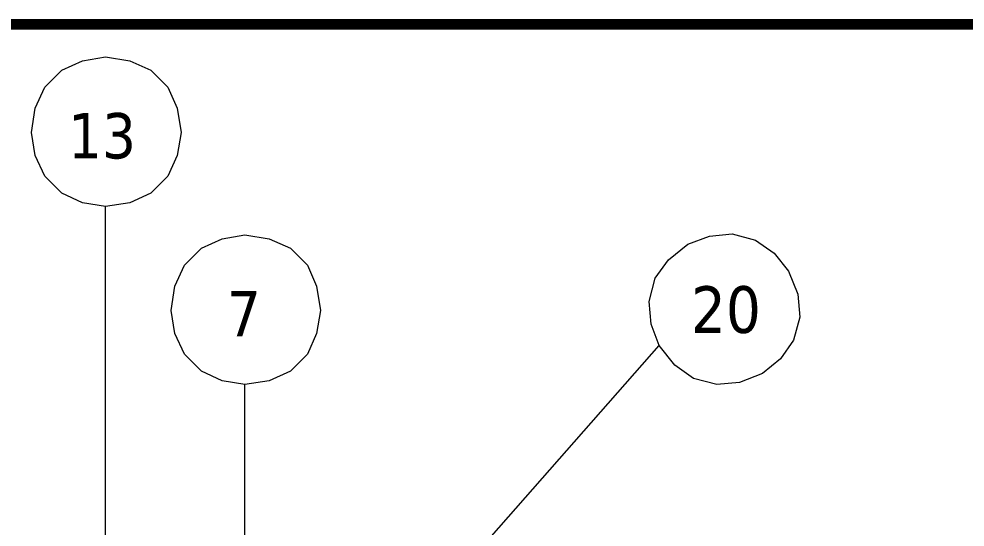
# Model space of a CAD drawing. Header units: millimetres. Extents: x 183355 to 194386, y -190559 to -183233.
# Drawn here: x 186423 to 187195, y -183890 to -183475 of the extents above; entities that cross this region are included whole.
import ezdxf

# ---------------------------------------------------------------- set-up
doc = ezdxf.new("R2010")
doc.units = ezdxf.units.MM
doc.header["$LTSCALE"] = 13
doc.layers.add('1', color=4, linetype='Continuous')
doc.layers.add('铁心', color=3, linetype='Continuous', lineweight=0)
doc.styles.add('Tahoma$001', font='tahoma.ttf', dxfattribs={"height": 2.159784})
doc.styles.add('Tahoma_txtstyle_38.05_0_0', font='tahoma.ttf')

msp = doc.modelspace()

# ---------------------------------------------------------------- linework, layer by layer
at = {"layer": '1', "const_width": 8.634}
msp.add_lwpolyline([(183995.863, -190287.936), (193468.183, -190287.936), (193468.183, -183479.706), (183995.863, -183479.706), (183995.863, -190287.936)], dxfattribs=at)
at = {"layer": '铁心'}
for points in [[(186433.363, -183568.011), (186436.375, -183548.133), (186444.206, -183530.965), (186458.061, -183517.111), (186474.927, -183509.581), (186493.601, -183506.268), (186513.479, -183509.581), (186530.647, -183517.111), (186544.502, -183530.965), (186552.031, -183548.133), (186555.344, -183568.011), (186552.031, -183586.685), (186544.502, -183603.552), (186530.647, -183617.406), (186513.479, -183625.237), (186493.601, -183628.249), (186474.927, -183625.237), (186458.061, -183617.406), (186444.206, -183603.552), (186436.375, -183586.685)], [(186547.131, -183713.089), (186550.143, -183693.21), (186557.973, -183676.042), (186571.828, -183662.188), (186588.695, -183654.658), (186607.368, -183651.345), (186627.247, -183654.658), (186644.414, -183662.188), (186658.269, -183676.042), (186665.799, -183693.21), (186669.112, -183713.089), (186665.799, -183731.762), (186658.269, -183748.629), (186644.414, -183762.483), (186627.247, -183770.314), (186607.368, -183773.326), (186588.695, -183770.314), (186571.828, -183762.483), (186557.973, -183748.629), (186550.143, -183731.762)]]:
    msp.add_lwpolyline(points, close=True, dxfattribs=at)
for points in [[(186493.601, -184056.86), (186493.601, -183628.249)], [(186507.257, -184239.375), (186945.274, -183741.726), (186938.697, -183724.309), (186937.045, -183705.787), (186941.966, -183686.6), (186952.808, -183671.646), (186968.517, -183659.099), (186986.195, -183652.37), (187004.566, -183650.458), (187023.643, -183655.79), (187038.858, -183666.481), (187050.652, -183680.886), (187058.134, -183699.868), (187059.785, -183718.391), (187054.714, -183737.316), (187044.023, -183752.531), (187029.357, -183764.477), (187010.636, -183771.807), (186992.113, -183773.459), (186973.188, -183768.388), (186957.973, -183757.696), (186945.274, -183741.726)], [(186607.368, -184047.76), (186607.368, -183773.326), (186607.368, -183773.326)]]:
    msp.add_lwpolyline(points, dxfattribs=at)

# ---------------------------------------------------------------- texts
for s, height, style, p in [('13', 36.9515, 'Tahoma$001', (186463.091, -183589.095)), ('7', 36.952, 'Tahoma$001', (186592.689, -183734.172)), ('20', 38.0523, 'Tahoma_txtstyle_38.05_0_0', (186971.025, -183731.329))]:
    msp.add_text(s, height=height, dxfattribs=dict(at, style=style)).set_placement(p)

doc.saveas('drawing.dxf')
